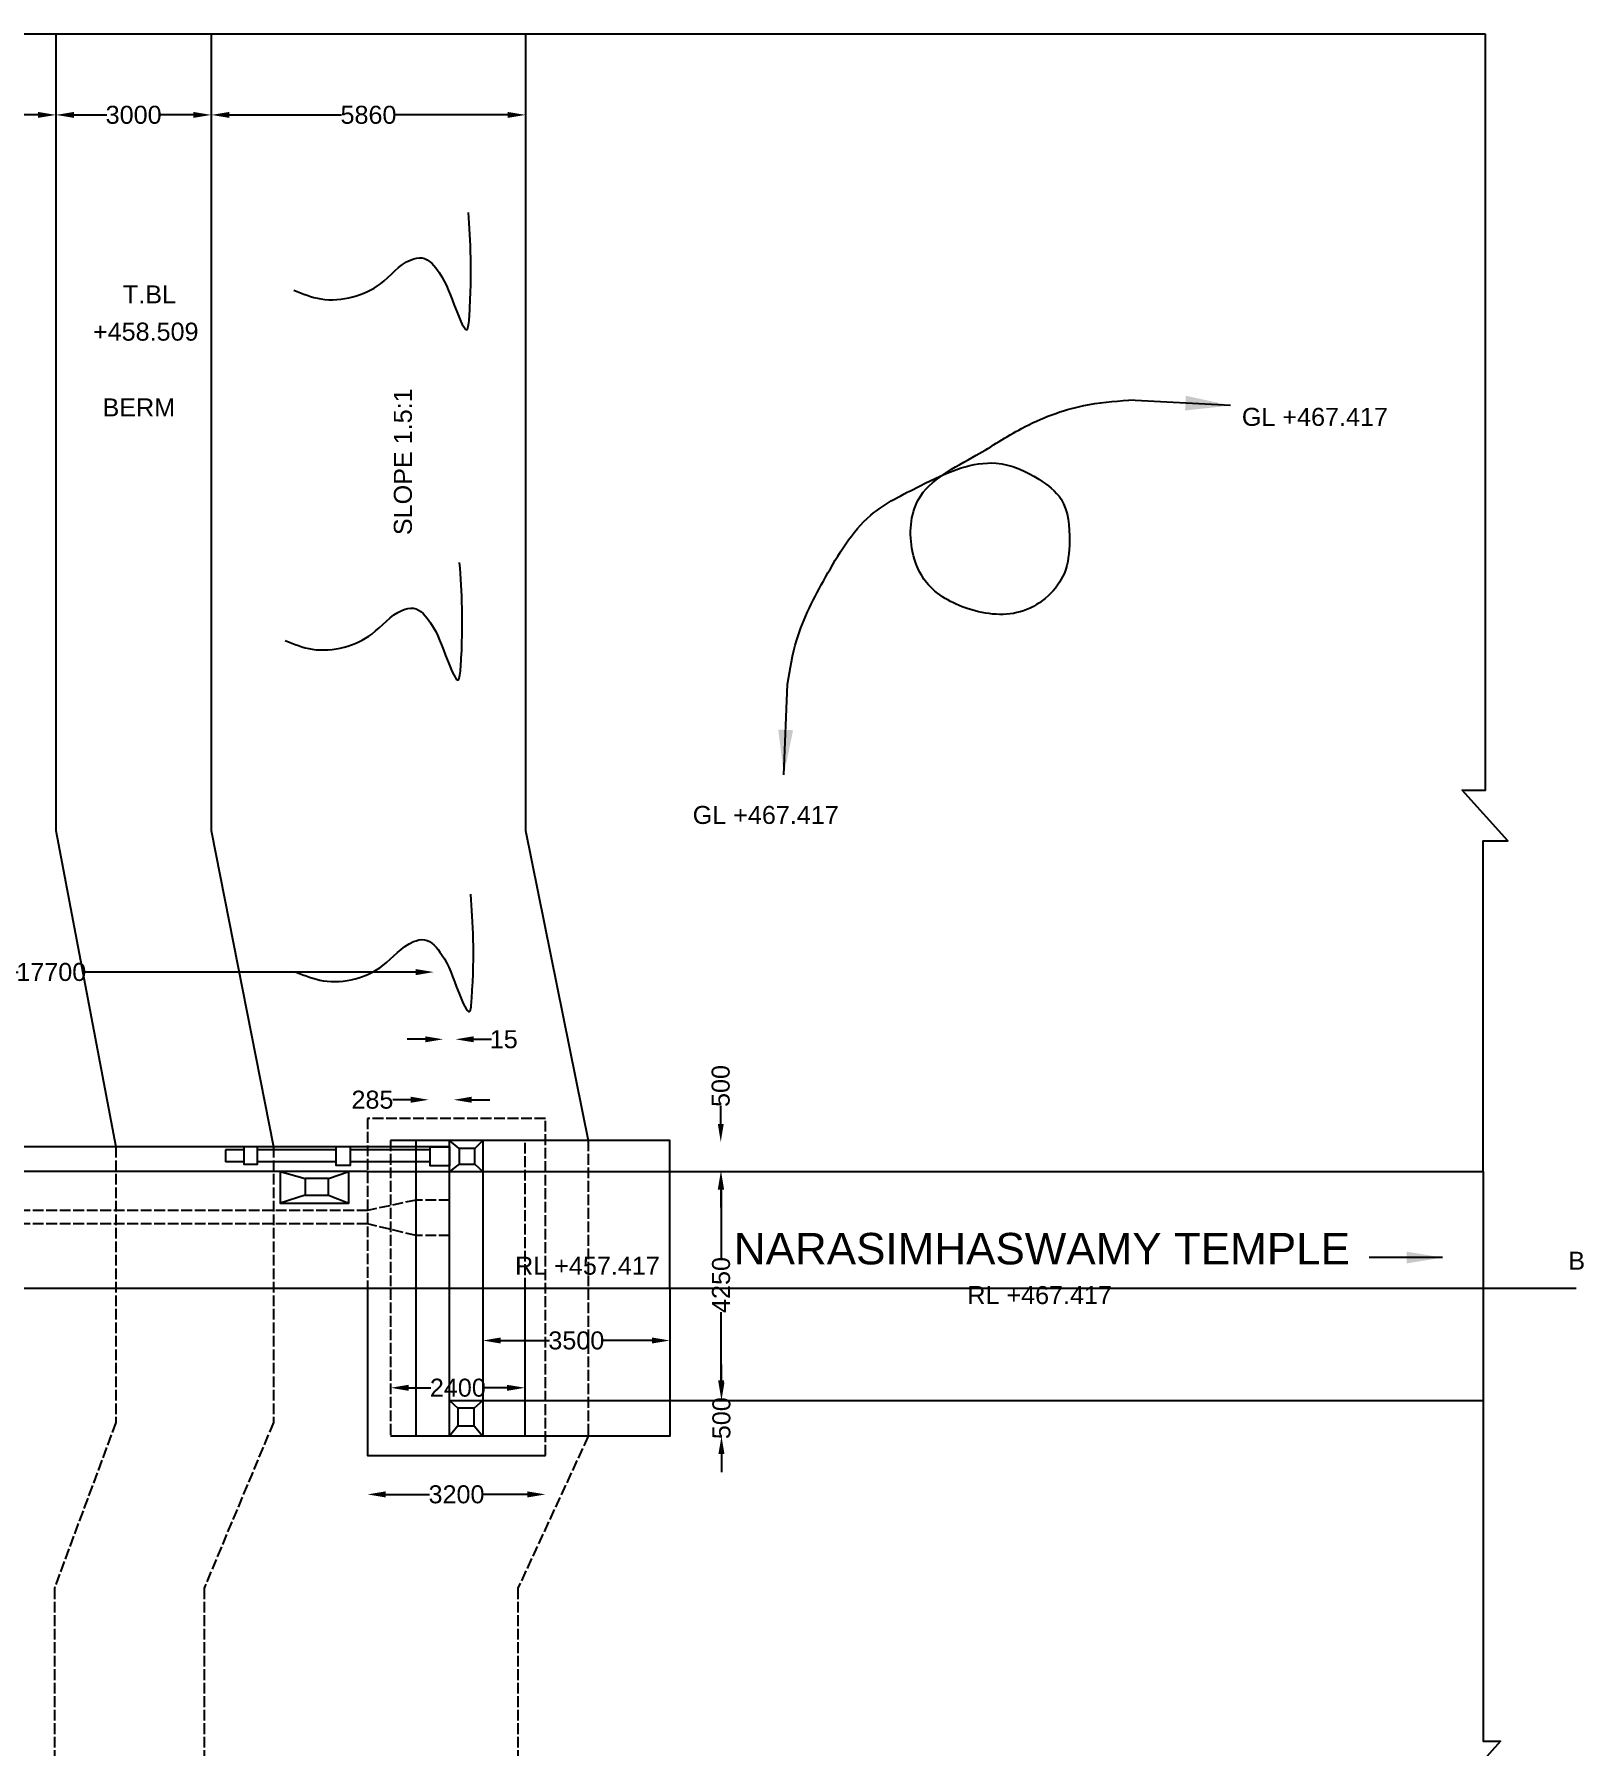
# Model space of a CAD drawing. Header units: millimetres. Extents: x 5124 to 2385548, y 2311 to 44314889.
# Drawn here: x 2379696 to 2381418, y 44310514 to 44312416 of the extents above; entities that cross this region are included whole.
import ezdxf

# ---------------------------------------------------------------- set-up
doc = ezdxf.new("R2010")
doc.units = ezdxf.units.MM
doc.header["$MEASUREMENT"] = 0
doc.linetypes.add('ACAD_ISO02W100', pattern=[15, 12, -3])
for name, color, linetype in [('DIMENSIONS', 7, 'Continuous'), ('DRAWING', 2, 'Continuous'), ('TEXT', 7, 'Continuous')]:
    doc.layers.add(name, color=color, linetype=linetype)
doc.styles.get("Standard").update_dxf_attribs({"font": 'arial.ttf', "height": 20})
doc.dimstyles.get("Standard").update_dxf_attribs({"dimtxt": 25, "dimasz": 20, "dimexe": 0.18, "dimexo": 0.0625, "dimgap": 0.09, "dimtad": 0, "dimdec": 0, "dimzin": 0, "dimdsep": 46, "dimtxsty": 'Standard', "dimcen": 0.09, "dimse1": 1, "dimse2": 1, "dimadec": 0, "dimazin": 0, "dimtfac": 1, "dimtdec": 0, "dimtofl": 0, "dimtmove": 0, "dimatfit": 3, "dimfxl": 1, "dimtolj": 1, "dimtzin": 0, "dimarcsym": 0})

# ---------------------------------------------------------------- blocks, each defined once
blk = doc.blocks.new('*D91')
at = {"layer": 'Defpoints', "color": 0, "transparency": 16777216}
for p in [(2379431.3, 44312325.9), (2379720.3, 44312325.9), (2379720.3, 44312325.9)]:
    blk.add_point(p, dxfattribs=at)
at = {"layer": 'DIMENSIONS', "color": 0, "lineweight": -2, "transparency": 16777216}
for p, q in [((2379451.3, 44312325.9), (2379545.9, 44312325.9)), ((2379700.3, 44312325.9), (2379605.7, 44312325.9))]:
    blk.add_line(p, q, dxfattribs=at)
at = {"layer": 'DIMENSIONS', "color": 0, "transparency": 16777216}
for points in [[(2379451.3, 44312329.2), (2379451.3, 44312322.6), (2379431.3, 44312325.9)], [(2379700.3, 44312329.2), (2379700.3, 44312322.6), (2379720.3, 44312325.9)]]:
    blk.add_solid(points, dxfattribs=at)
at = {"layer": 'DIMENSIONS', "color": 0, "transparency": 16777216, "insert": (2379575.8, 44312325.9), "char_height": 20, "attachment_point": 5}
blk.add_mtext('\\A1;5000', dxfattribs=at)
blk = doc.blocks.new('*D92')
at = {"layer": 'Defpoints', "color": 0, "transparency": 16777216}
for p in [(2379720.3, 44312325.9), (2379892.9, 44312325.9), (2379892.9, 44312325.9)]:
    blk.add_point(p, dxfattribs=at)
at = {"layer": 'DIMENSIONS', "color": 0, "lineweight": -2, "transparency": 16777216}
for p, q in [((2379740.3, 44312325.9), (2379776.7, 44312325.9)), ((2379872.9, 44312325.9), (2379836.5, 44312325.9))]:
    blk.add_line(p, q, dxfattribs=at)
at = {"layer": 'DIMENSIONS', "color": 0, "transparency": 16777216}
for points in [[(2379740.3, 44312329.2), (2379740.3, 44312322.6), (2379720.3, 44312325.9)], [(2379872.9, 44312329.2), (2379872.9, 44312322.6), (2379892.9, 44312325.9)]]:
    blk.add_solid(points, dxfattribs=at)
at = {"layer": 'DIMENSIONS', "color": 0, "transparency": 16777216, "insert": (2379806.6, 44312325.9), "char_height": 20, "attachment_point": 5}
blk.add_mtext('\\A1;3000', dxfattribs=at)
blk = doc.blocks.new('*D93')
at = {"layer": 'Defpoints', "color": 0, "transparency": 16777216}
for p in [(2379892.9, 44312325.9), (2380242, 44312325.9), (2380242, 44312325.9)]:
    blk.add_point(p, dxfattribs=at)
at = {"layer": 'DIMENSIONS', "color": 0, "lineweight": -2, "transparency": 16777216}
for p, q in [((2379912.9, 44312325.9), (2380037.6, 44312325.9)), ((2380222, 44312325.9), (2380097.4, 44312325.9))]:
    blk.add_line(p, q, dxfattribs=at)
at = {"layer": 'DIMENSIONS', "color": 0, "transparency": 16777216}
for points in [[(2379912.9, 44312329.2), (2379912.9, 44312322.6), (2379892.9, 44312325.9)], [(2380222, 44312329.2), (2380222, 44312322.6), (2380242, 44312325.9)]]:
    blk.add_solid(points, dxfattribs=at)
at = {"layer": 'DIMENSIONS', "color": 0, "transparency": 16777216, "insert": (2380067.5, 44312325.9), "char_height": 20, "attachment_point": 5}
blk.add_mtext('\\A1;5860', dxfattribs=at)
blk = doc.blocks.new('*D98')
at = {"layer": 'Defpoints', "color": 0, "transparency": 16777216}
for p in [(2379290.1, 44311373.5), (2380140.1, 44311373.5), (2380140.1, 44311373.5)]:
    blk.add_point(p, dxfattribs=at)
at = {"layer": 'DIMENSIONS', "color": 0, "lineweight": -2, "transparency": 16777216}
for p, q in [((2379310.1, 44311373.5), (2379678.3, 44311373.5)), ((2380120.1, 44311373.5), (2379751.8, 44311373.5))]:
    blk.add_line(p, q, dxfattribs=at)
at = {"layer": 'DIMENSIONS', "color": 0, "transparency": 16777216}
for points in [[(2379310.1, 44311376.8), (2379310.1, 44311370.1), (2379290.1, 44311373.5)], [(2380120.1, 44311376.8), (2380120.1, 44311370.1), (2380140.1, 44311373.5)]]:
    blk.add_solid(points, dxfattribs=at)
at = {"layer": 'DIMENSIONS', "color": 0, "transparency": 16777216, "insert": (2379715.1, 44311373.5), "char_height": 20, "attachment_point": 5}
blk.add_mtext('\\A1;17700', dxfattribs=at)
blk = doc.blocks.new('*D100')
at = {"layer": 'Defpoints', "color": 0, "transparency": 16777216}
for p in [(2380194.5, 44310964.1), (2380402.4, 44310964.1), (2380402.4, 44310964.1)]:
    blk.add_point(p, dxfattribs=at)
at = {"layer": 'DIMENSIONS', "color": 0, "lineweight": -2, "transparency": 16777216}
for p, q in [((2380214.5, 44310964.1), (2380268.5, 44310964.1)), ((2380382.4, 44310964.1), (2380328.3, 44310964.1))]:
    blk.add_line(p, q, dxfattribs=at)
at = {"layer": 'DIMENSIONS', "color": 0, "transparency": 16777216}
for points in [[(2380214.5, 44310967.5), (2380214.5, 44310960.8), (2380194.5, 44310964.1)], [(2380382.4, 44310967.5), (2380382.4, 44310960.8), (2380402.4, 44310964.1)]]:
    blk.add_solid(points, dxfattribs=at)
at = {"layer": 'DIMENSIONS', "color": 0, "transparency": 16777216, "insert": (2380298.4, 44310964.1), "char_height": 20, "attachment_point": 5}
blk.add_mtext('\\A1;3500', dxfattribs=at)
blk = doc.blocks.new('*D101')
at = {"layer": 'Defpoints', "color": 0, "transparency": 16777216}
for p in [(2380092.1, 44310911.6), (2380241.4, 44310911.6), (2380241.4, 44310911.6)]:
    blk.add_point(p, dxfattribs=at)
at = {"layer": 'DIMENSIONS', "color": 0, "lineweight": -2, "transparency": 16777216}
for p, q in [((2380112.1, 44310911.6), (2380136.7, 44310911.6)), ((2380221.4, 44310911.6), (2380196.9, 44310911.6))]:
    blk.add_line(p, q, dxfattribs=at)
at = {"layer": 'DIMENSIONS', "color": 0, "transparency": 16777216}
for points in [[(2380112.1, 44310914.9), (2380112.1, 44310908.2), (2380092.1, 44310911.6)], [(2380221.4, 44310914.9), (2380221.4, 44310908.2), (2380241.4, 44310911.6)]]:
    blk.add_solid(points, dxfattribs=at)
at = {"layer": 'DIMENSIONS', "color": 0, "transparency": 16777216, "insert": (2380166.8, 44310911.6), "char_height": 20, "attachment_point": 5}
blk.add_mtext('\\A1;2400', dxfattribs=at)
blk = doc.blocks.new('*D102')
at = {"layer": 'Defpoints', "color": 0, "transparency": 16777216}
for p in [(2380066.5, 44310836.4), (2380264.1, 44310836.3), (2380264.1, 44310793.1)]:
    blk.add_point(p, dxfattribs=at)
at = {"layer": 'DIMENSIONS', "color": 0, "lineweight": -2, "transparency": 16777216}
for p, q in [((2380086.5, 44310793.1), (2380135.4, 44310793.1)), ((2380244.1, 44310793.1), (2380195.2, 44310793.1))]:
    blk.add_line(p, q, dxfattribs=at)
at = {"layer": 'DIMENSIONS', "color": 0, "transparency": 16777216}
for points in [[(2380086.5, 44310796.5), (2380086.5, 44310789.8), (2380066.5, 44310793.1)], [(2380244.1, 44310796.5), (2380244.1, 44310789.8), (2380264.1, 44310793.1)]]:
    blk.add_solid(points, dxfattribs=at)
at = {"layer": 'DIMENSIONS', "color": 0, "transparency": 16777216, "insert": (2380165.3, 44310793.1), "char_height": 20, "attachment_point": 5}
blk.add_mtext('\\A1;3200', dxfattribs=at)
blk = doc.blocks.new('*D103')
at = {"layer": 'Defpoints', "color": 0, "transparency": 16777216}
for p in [(2380402.4, 44310897.6), (2380459.7, 44310897.6), (2380402.4, 44310857.9)]:
    blk.add_point(p, dxfattribs=at)
at = {"layer": 'DIMENSIONS', "color": 0, "lineweight": -2, "transparency": 16777216}
for p, q in [((2380459.7, 44310917.6), (2380459.7, 44310937.6)), ((2380459.7, 44310837.9), (2380459.7, 44310817.9))]:
    blk.add_line(p, q, dxfattribs=at)
at = {"layer": 'DIMENSIONS', "color": 0, "transparency": 16777216}
for points in [[(2380456.3, 44310917.6), (2380463, 44310917.6), (2380459.7, 44310897.6)], [(2380456.3, 44310837.9), (2380463, 44310837.9), (2380459.7, 44310857.9)]]:
    blk.add_solid(points, dxfattribs=at)
at = {"layer": 'DIMENSIONS', "color": 0, "transparency": 16777216, "insert": (2380459.7, 44310877.8), "char_height": 20, "attachment_point": 5, "rotation": 90}
blk.add_mtext('\\A1;500', dxfattribs=at)
blk = doc.blocks.new('*D104')
at = {"layer": 'Defpoints', "color": 0, "transparency": 16777216}
for p in [(2380459.3, 44311151.8), (2380483.2, 44311151.8), (2380459.3, 44310899.8)]:
    blk.add_point(p, dxfattribs=at)
at = {"layer": 'DIMENSIONS', "color": 0, "lineweight": -2, "transparency": 16777216}
for p, q in [((2380459.3, 44311131.8), (2380459.3, 44311056.1)), ((2380459.3, 44310919.8), (2380459.3, 44310995.5))]:
    blk.add_line(p, q, dxfattribs=at)
at = {"layer": 'DIMENSIONS', "color": 0, "transparency": 16777216}
for points in [[(2380456, 44311131.8), (2380462.6, 44311131.8), (2380459.3, 44311151.8)], [(2380456, 44310919.8), (2380462.6, 44310919.8), (2380459.3, 44310899.8)]]:
    blk.add_solid(points, dxfattribs=at)
at = {"layer": 'DIMENSIONS', "color": 0, "transparency": 16777216, "insert": (2380459.3, 44311025.8), "char_height": 20, "attachment_point": 5, "rotation": 90}
blk.add_mtext('\\A1;4250', dxfattribs=at)
blk = doc.blocks.new('*D105')
at = {"layer": 'Defpoints', "color": 0, "transparency": 16777216}
for p in [(2380458.9, 44311184.8), (2380459.3, 44311184.8), (2380459.3, 44311151.8)]:
    blk.add_point(p, dxfattribs=at)
at = {"layer": 'DIMENSIONS', "color": 0, "lineweight": -2, "transparency": 16777216}
for p, q in [((2380458.9, 44311204.8), (2380458.9, 44311224.8)), ((2380458.9, 44311131.8), (2380458.9, 44311111.8))]:
    blk.add_line(p, q, dxfattribs=at)
at = {"layer": 'DIMENSIONS', "color": 0, "transparency": 16777216}
for points in [[(2380455.6, 44311204.8), (2380462.2, 44311204.8), (2380458.9, 44311184.8)], [(2380455.6, 44311131.8), (2380462.2, 44311131.8), (2380458.9, 44311151.8)]]:
    blk.add_solid(points, dxfattribs=at)
at = {"layer": 'DIMENSIONS', "color": 0, "transparency": 16777216, "insert": (2380458.9, 44311246.9), "char_height": 20, "attachment_point": 5, "rotation": 90}
blk.add_mtext('\\A1;500', dxfattribs=at)
blk = doc.blocks.new('*D175')
at = {"layer": 'Defpoints', "color": 0, "transparency": 16777216}
for p in [(2380134.4, 44311277.1), (2380162.2, 44311276.1), (2380134.4, 44311231.6)]:
    blk.add_point(p, dxfattribs=at)
at = {"layer": 'DIMENSIONS', "color": 0, "lineweight": -2, "transparency": 16777216}
for p, q in [((2380114.4, 44311231.6), (2380094.4, 44311231.6)), ((2380182.2, 44311231.6), (2380202.2, 44311231.6))]:
    blk.add_line(p, q, dxfattribs=at)
at = {"layer": 'DIMENSIONS', "color": 0, "transparency": 16777216}
for points in [[(2380114.4, 44311235), (2380114.4, 44311228.3), (2380134.4, 44311231.6)], [(2380182.2, 44311235), (2380182.2, 44311228.3), (2380162.2, 44311231.6)]]:
    blk.add_solid(points, dxfattribs=at)
at = {"layer": 'DIMENSIONS', "color": 0, "transparency": 16777216, "insert": (2380071.9, 44311231.6), "char_height": 20, "attachment_point": 5}
blk.add_mtext('\\A1;285', dxfattribs=at)
blk = doc.blocks.new('*D176')
at = {"layer": 'Defpoints', "color": 0, "transparency": 16777216}
for p in [(2380150.6, 44311296.3), (2380164.2, 44311298.8), (2380164.2, 44311298.3)]:
    blk.add_point(p, dxfattribs=at)
at = {"layer": 'DIMENSIONS', "color": 0, "lineweight": -2, "transparency": 16777216}
for p, q in [((2380130.6, 44311298.8), (2380110.6, 44311298.8)), ((2380184.2, 44311298.8), (2380204.2, 44311298.8))]:
    blk.add_line(p, q, dxfattribs=at)
at = {"layer": 'DIMENSIONS', "color": 0, "transparency": 16777216}
for points in [[(2380130.6, 44311302.1), (2380130.6, 44311295.5), (2380150.6, 44311298.8)], [(2380184.2, 44311302.1), (2380184.2, 44311295.5), (2380164.2, 44311298.8)]]:
    blk.add_solid(points, dxfattribs=at)
at = {"layer": 'DIMENSIONS', "color": 0, "transparency": 16777216, "insert": (2380217.8, 44311298.8), "char_height": 20, "attachment_point": 5}
blk.add_mtext('\\A1;15', dxfattribs=at)

msp = doc.modelspace()

# ---------------------------------------------------------------- linework, layer by layer
at = {"layer": 'DIMENSIONS', "color": 0}
for points in [[(2379984.5, 44312131.1), (2380014.6, 44312121.5), (2380050.2, 44312123.7), (2380080.8, 44312138.3), (2380114.8, 44312164.9), (2380127, 44312167), (2380146.1, 44312150.7), (2380165.5, 44312107.4), (2380177, 44312087.3), (2380179.6, 44312101.9), (2380178.5, 44312217.6)], [(2380533.1, 44311693.5), (2380543.4, 44311742.7), (2380575.3, 44311812.2), (2380625.6, 44311881.1), (2380680.5, 44311913.8), (2380725.8, 44311933.6), (2380765, 44311938.9), (2380812.3, 44311921.1), (2380837, 44311898.9), (2380846.3, 44311852), (2380840.6, 44311816.9), (2380795.3, 44311775), (2380733.9, 44311777.1), (2380687.4, 44311806.5), (2380672, 44311840.7), (2380678.5, 44311898.5), (2380742.8, 44311947.8), (2380793.1, 44311977.5), (2380862.2, 44312003), (2380912.2, 44312009)], [(2379974.8, 44311741.8), (2380005, 44311732.3), (2380040.6, 44311734.5), (2380071.2, 44311749.1), (2380105.2, 44311775.6), (2380117.4, 44311777.8), (2380136.5, 44311761.5), (2380155.9, 44311718.2), (2380167.4, 44311698.1), (2380170, 44311712.7), (2380168.8, 44311828.4)], [(2379987.1, 44311373.5), (2380017.3, 44311363.9), (2380052.8, 44311366.1), (2380083.5, 44311380.7), (2380117.5, 44311407.3), (2380129.7, 44311409.4), (2380148.8, 44311393.1), (2380168.2, 44311349.8), (2380179.7, 44311329.7), (2380182.3, 44311344.3), (2380181.1, 44311460)]]:
    msp.add_spline(points, degree=3, dxfattribs=at)
at = {"layer": 'DRAWING', "color": 0}
for points in [[(2381308.5, 44312415.6), (2378529.5, 44312415.6)], [(2379720.3, 44312415.6), (2379720.3, 44311530.7)], [(2379892.9, 44312415.6), (2379892.9, 44311530.7)], [(2380066.5, 44311151.8), (2381305.8, 44311151.8), (2381305.8, 44311519.5), (2381333.5, 44311519.5), (2381282.7, 44311575.8), (2381308.5, 44311575.8), (2381308.5, 44312415.6)], [(2380242, 44312415.6), (2380242, 44311530.7)], [(2379720.3, 44311530.7), (2379786.9, 44311179.3)], [(2379892.9, 44311530.7), (2379962, 44311179.3)], [(2380242, 44311530.7), (2380311.7, 44311186.4)], [(2380157.7, 44311179.3), (2378529.5, 44311179.3)], [(2380402.4, 44311021.8), (2380402.4, 44311186.4), (2380092.1, 44311186.4)], [(2380120.5, 44310857.9), (2380120.5, 44311186.4)], [(2380157.7, 44311021.8), (2380157.7, 44311186.4)], [(2380168.4, 44311177.6), (2380157.7, 44311186.4)], [(2380194.5, 44311186.4), (2380185.5, 44311177.6)], [(2380194.5, 44311186.4), (2380194.5, 44310857.9)], [(2379929.1, 44311176.1), (2379908.6, 44311176.1)], [(2379908.6, 44311176.1), (2379908.6, 44311162.6)], [(2379929.1, 44311162.6), (2379908.6, 44311162.6)], [(2380031.2, 44311176.1), (2379944.1, 44311176.1)], [(2380031.2, 44311162.6), (2379944.1, 44311162.6)], [(2380136, 44311176.1), (2380047.6, 44311176.1)], [(2380136, 44311162.6), (2380047.6, 44311162.6)], [(2380168.4, 44311160.1), (2380157.7, 44311151.8)], [(2380185.5, 44311160.1), (2380194.5, 44311151.8)], [(2380066.5, 44311151.8), (2378529.5, 44311151.8)], [(2379969.3, 44311151.8), (2379997, 44311144.1)], [(2380023, 44311144.1), (2380045.7, 44311151.8)], [(2381305.8, 44311151.8), (2381305.8, 44310519.1), (2381325.2, 44310519.1), (2381273.2, 44310460.9), (2381299.4, 44310460.9), (2381299.4, 44309627.7)], [(2379997, 44311125.6), (2379969.3, 44311116.8)], [(2380023, 44311125.6), (2380045.7, 44311116.8)], [(2381409.1, 44311021.8), (2378529.5, 44311021.8)], [(2380066.5, 44311021.8), (2380066.5, 44310836.4), (2380264.1, 44310836.3)], [(2380402.4, 44311021.8), (2380402.4, 44310857.9), (2380092.1, 44310857.9)], [(2380157.7, 44310857.9), (2380157.7, 44311021.8)], [(2380241.4, 44310857.9), (2380241.4, 44311021.8)], [(2380157.7, 44310897.6), (2380402.4, 44310897.6)], [(2380157.7, 44310897.6), (2380166.9, 44310889.1)], [(2380194.5, 44310897.6), (2380184.9, 44310889.1)], [(2380402.4, 44310897.6), (2381305.8, 44310897.6)], [(2380166.9, 44310869.5), (2380157.7, 44310857.9)], [(2380184.9, 44310869.5), (2380194.5, 44310857.9)]]:
    msp.add_lwpolyline(points, dxfattribs=at)
at = {"layer": 'DRAWING', "color": 0, "linetype": 'ACAD_ISO02W100'}
for points in [[(2380264.1, 44310836.3), (2380264.1, 44311210.9), (2380066.5, 44311210.9), (2380066.5, 44311021.8)], [(2379786.9, 44311179.3), (2379786.9, 44310873.2), (2379718.5, 44310688.9)], [(2379962, 44311179.3), (2379962, 44310873.2)], [(2380092.1, 44311186.4), (2380092.1, 44310857.9)], [(2380311.7, 44311186.4), (2380311.7, 44310857.9), (2380233.5, 44310688.9)], [(2380241.4, 44311021.8), (2380241.4, 44311186.4)], [(2380157.7, 44311120.2), (2380120.5, 44311120.2), (2380066.5, 44311108.6), (2378529.5, 44311108.6)], [(2380157.7, 44311080.7), (2380120.5, 44311080.7), (2380066.5, 44311093.8), (2378529.5, 44311093.8)], [(2379962, 44310873.2), (2379884.9, 44310688.9)], [(2379718.5, 44310688.9), (2379718.5, 44309627.7)], [(2379884.9, 44310688.9), (2379884.9, 44309627.7)], [(2380233.5, 44310688.9), (2380233.5, 44309627.7)]]:
    msp.add_lwpolyline(points, dxfattribs=at)
at = {"layer": 'DRAWING', "color": 0}
for points in [[(2379944.1, 44311179.3), (2379929.1, 44311179.3), (2379929.1, 44311160.1), (2379944.1, 44311160.1)], [(2380047.6, 44311179.3), (2380031.2, 44311179.3), (2380031.2, 44311158.9), (2380047.6, 44311158.9)], [(2380157.7, 44311158.3), (2380136, 44311158.3), (2380136, 44311179.3), (2380157.7, 44311179.3)], [(2380185.5, 44311177.6), (2380168.4, 44311177.6), (2380168.4, 44311160.1), (2380185.5, 44311160.1)], [(2380045.7, 44311151.8), (2379969.3, 44311151.8), (2379969.3, 44311116.8), (2380045.7, 44311116.8)], [(2380023, 44311144.1), (2379997, 44311144.1), (2379997, 44311125.6), (2380023, 44311125.6)], [(2380184.9, 44310889.1), (2380166.9, 44310889.1), (2380166.9, 44310869.5), (2380184.9, 44310869.5)]]:
    msp.add_lwpolyline(points, close=True, dxfattribs=at)

# ---------------------------------------------------------------- texts
at = {"layer": 'TEXT', "color": 0}
for s, height, p in [('T.BL ', 20, (2379794.7, 44312116.5)), ('+458.509', 20, (2379761.4, 44312075.1)), ('BERM ', 20, (2379772, 44311990.9)), ('GL +467.417', 20, (2381037.8, 44311980.4)), ('GL +467.417', 20, (2380427.7, 44311538.1)), ('NARASIMHASWAMY TEMPLE ', 35, (2380473.4, 44311048.7)), ('RL +457.417', 20, (2380230.4, 44311037.2)), ('B ', 20, (2381400.5, 44311042.8)), ('RL +467.417', 20, (2380732.8, 44311004.6))]:
    msp.add_text(s, height=height, dxfattribs=at).set_placement(p)
msp.add_text('SLOPE 1.5:1', height=20, rotation=90, dxfattribs=at).set_placement((2380115.7, 44311859))

# ---------------------------------------------------------------- dimensions: what is measured, and where the dimension line sits
at = {"layer": 'DIMENSIONS', "color": 0}
for base, p1, p2, text, picture, middle in [((2379720.3, 44312325.9), (2379431.3, 44312325.9), (2379720.3, 44312325.9), '5000', '*D91', (2379575.8, 44312325.9)), ((2379892.9, 44312325.9), (2379720.3, 44312325.9), (2379892.9, 44312325.9), '3000', '*D92', (2379806.6, 44312325.9)), ((2380242, 44312325.9), (2379892.9, 44312325.9), (2380242, 44312325.9), '5860', '*D93', (2380067.5, 44312325.9)), ((2380140.1, 44311373.5), (2379290.1, 44311373.5), (2380140.1, 44311373.5), '17700', '*D98', (2379715.1, 44311373.5)), ((2380164.2, 44311298.8), (2380150.6, 44311296.3), (2380164.2, 44311298.3), '15', '*D176', (2380217.8, 44311298.8)), ((2380134.4, 44311231.6), (2380162.2, 44311276.1), (2380134.4, 44311277.1), '285', '*D175', (2380071.9, 44311231.6)), ((2380402.4, 44310964.1), (2380194.5, 44310964.1), (2380402.4, 44310964.1), '3500', '*D100', (2380298.4, 44310964.1)), ((2380241.4, 44310911.6), (2380092.1, 44310911.6), (2380241.4, 44310911.6), '2400', '*D101', (2380166.8, 44310911.6)), ((2380264.1, 44310793.1), (2380066.5, 44310836.4), (2380264.1, 44310836.3), '3200', '*D102', (2380165.3, 44310793.1))]:
    dim = msp.add_linear_dim(base=base, p1=p1, p2=p2, text=text, dimstyle='Standard', dxfattribs=at)
    dim.commit()
    dim.dimension.update_dxf_attribs({"geometry": picture, "text_midpoint": middle})
for base, p1, p2, text, picture, middle in [((2380458.9, 44311184.8), (2380459.3, 44311151.8), (2380459.3, 44311184.8), '500', '*D105', (2380458.9, 44311246.9)), ((2380459.3, 44311151.8), (2380459.3, 44310899.8), (2380483.2, 44311151.8), '4250', '*D104', (2380459.3, 44311025.8))]:
    dim = msp.add_linear_dim(base=base, p1=p1, p2=p2, angle=90, text=text, dimstyle='Standard', dxfattribs=at)
    dim.commit()
    dim.dimension.update_dxf_attribs({"geometry": picture, "text_midpoint": middle})
dim = msp.add_linear_dim(base=(2380459.7, 44310897.6), p1=(2380402.4, 44310857.9), p2=(2380402.4, 44310897.6), angle=90, text='500', dimstyle='Standard', dxfattribs=at)
dim.commit()
dim.dimension.update_dxf_attribs({"geometry": '*D103', "text_midpoint": (2380459.7, 44310877.8), "dimtype": 160})

# ---------------------------------------------------------------- leaders
for points, override in [([(2381025.1, 44312003), (2380912.2, 44312009)], {"dimasz": 50, "dimgap": 0.09, "dimtad": 0}), ([(2380529, 44311592.6), (2380533.1, 44311693.5)], {"dimasz": 50, "dimgap": 0.09, "dimtad": 0}), ([(2381260.8, 44311056.3), (2381179.4, 44311056.3)], {"dimasz": 40, "dimgap": 0.09, "dimtad": 0})]:
    msp.add_leader(points, dimstyle='Standard', override=override, dxfattribs=at)

doc.saveas('drawing.dxf')
